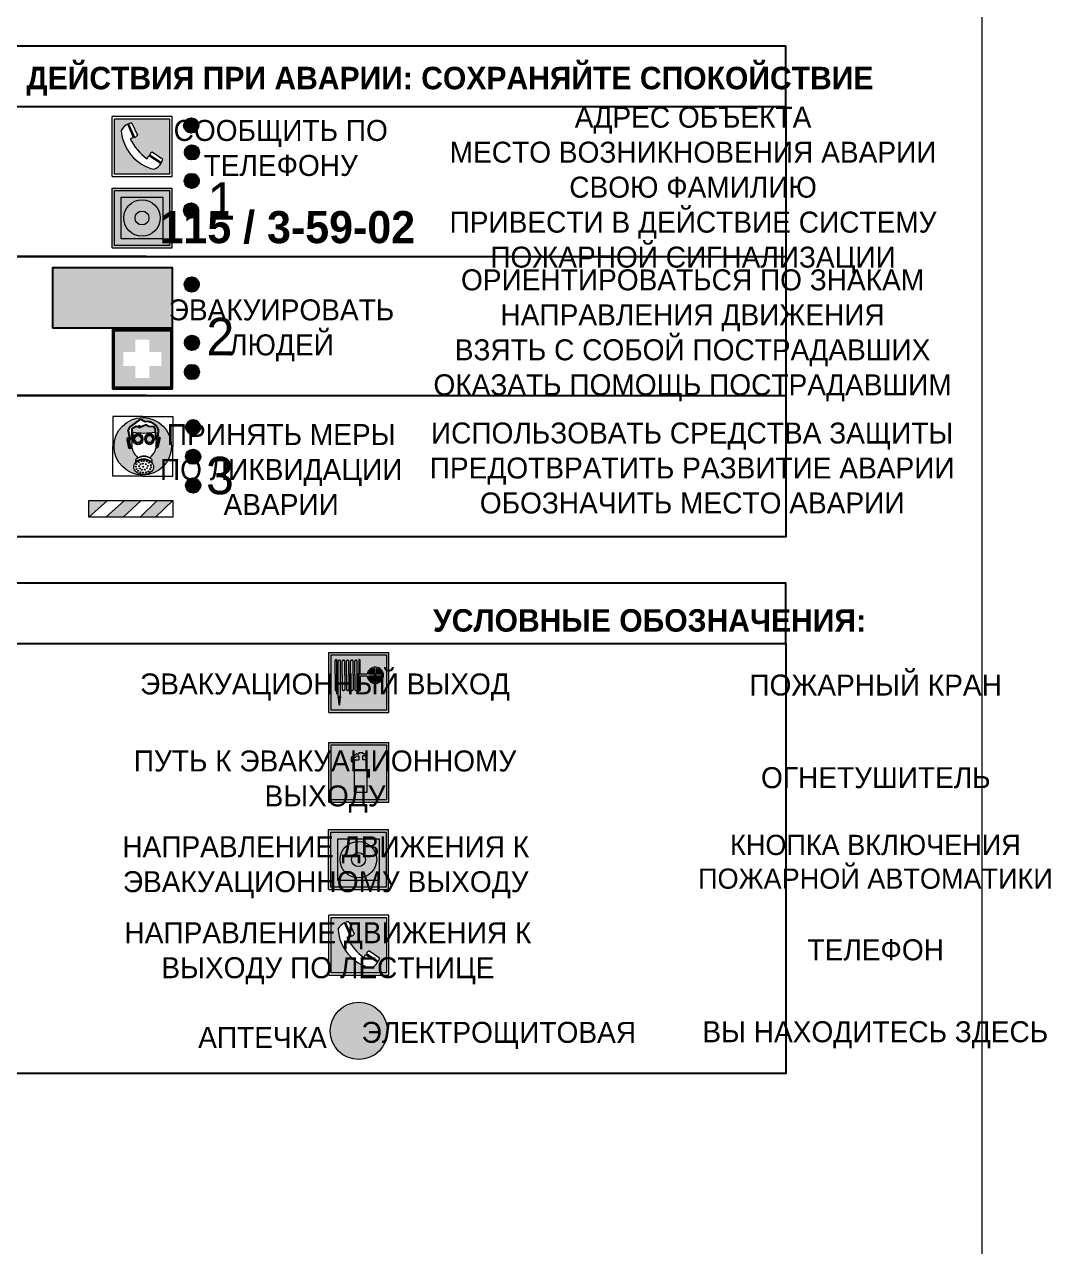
# Model space of a CAD drawing. Header units: millimetres. Extents: x 13114 to 67229, y 22859 to 38520.
# Drawn here: x 19757 to 19893.9, y 36352.8 to 36515.8 of the extents above; entities that cross this region are included whole.
import ezdxf

# ---------------------------------------------------------------- set-up
doc = ezdxf.new("R2010")
doc.units = ezdxf.units.MM
doc.styles.add('обычный', font='arial.ttf')

# ---------------------------------------------------------------- blocks, each defined once
blk = doc.blocks.new('A$C38D26F80')
h = blk.add_hatch(color=5)
h.dxf.hatch_style = 1
h.paths.add_polyline_path([(-8.77, -4.48, 1), (-0.19, -4.48, 1)])
h.paths.add_polyline_path([(-6.75, -3.58), (-6.75, -3.31), (-6.62, -3.22), (-6.5, -3.22), (-6.42, -3.3), (-6.39, -3.28), (-6.59, -2.23), (-6.59, -2.01), (-6.38, -1.58), (-4.76, -0.4), (-4.13, -0.79, -0.362848), (-2.1, -2.1, -0.201049), (-2.17, -2.48, 0.085434), (-2.26, -3.13), (-1.9, -3.16), (-2.25, -4.7), (-2.4, -4.59), (-2.43, -4.34), (-2.36, -4.34), (-2.14, -3.34), (-2.47, -3.42), (-2.58, -1.95), (-2.77, -1.58), (-3.58, -1.52), (-3.92, -1.26), (-5.05, -1.73), (-4.87, -1.39), (-5.41, -1.6), (-5.41, -1.46), (-6.13, -1.87), (-6.18, -3.5), (-6.56, -3.47), (-6.37, -4.59), (-6.16, -4.43), (-6.16, -4.66), (-6.36, -4.79), (-6.37, -4.8), (-6.51, -4.76)], flags=16)
h.paths.add_polyline_path([(-6.51, -4.76), (-6.36, -4.79), (-6.37, -4.8)], flags=0)
h.paths.add_polyline_path([(-5.92, -2.34, 0.089508), (-2.67, -2.35), (-2.48, -3.88, -0.268602), (-3.4, -6.18, 0.262449), (-5.2, -6.18, -0.268602), (-6.11, -3.88)], flags=16)
edge = h.paths.add_edge_path(flags=16)
edge.add_ellipse((-5.19, -3.41), major_axis=(0, 0.842), ratio=0.848992, start_angle=0, end_angle=360)
edge = h.paths.add_edge_path(flags=0)
edge.add_ellipse((-5.19, -3.39), major_axis=(0, 0.665), ratio=0.853798, start_angle=0, end_angle=360)
edge = h.paths.add_edge_path(flags=0)
edge.add_ellipse((-5.19, -3.4), major_axis=(0, 0.528), ratio=0.864094, start_angle=0, end_angle=360)
edge = h.paths.add_edge_path(flags=16)
edge.add_ellipse((-3.47, -3.4), major_axis=(0, 0.842), ratio=0.848992, start_angle=0, end_angle=360)
h.paths.add_polyline_path([(-3.13, -6.45), (-3.13, -6.84, 0.383174), (-5.57, -6.85), (-5.57, -6.49, -0.369952)], flags=16)
edge = h.paths.add_edge_path(flags=0)
edge.add_ellipse((-3.47, -3.39), major_axis=(0, 0.665), ratio=0.853798, start_angle=0, end_angle=360)
edge = h.paths.add_edge_path(flags=0)
edge.add_ellipse((-3.47, -3.4), major_axis=(0, 0.528), ratio=0.864094, start_angle=0, end_angle=360)
edge = h.paths.add_edge_path(flags=16)
edge.add_ellipse((-4.34, -7.57), major_axis=(-1.48, 0), ratio=0.744955, start_angle=0, end_angle=360)
h.paths.add_polyline_path([(-5.01, -6.85, -1), (-5.15, -6.85, -1)], flags=0)
h.paths.add_polyline_path([(-5.33, -7.14, -1), (-5.47, -7.14, -1)], flags=0)
h.paths.add_polyline_path([(-4.61, -6.71, -1), (-4.74, -6.71, -1)], flags=16)
h.paths.add_polyline_path([(-5.43, -7.51, -1), (-5.57, -7.51, -1)], flags=0)
h.paths.add_polyline_path([(-4.26, -6.67, -1), (-4.4, -6.67, -1)], flags=16)
h.paths.add_polyline_path([(-4.74, -7.14, -1), (-4.88, -7.14, -1)], flags=0)
h.paths.add_polyline_path([(-4.93, -7.43, -1), (-5.07, -7.43, -1)], flags=0)
h.paths.add_polyline_path([(-4.41, -7.07, -1), (-4.54, -7.07, -1)], flags=0)
h.paths.add_polyline_path([(-5.33, -7.87, -1), (-5.46, -7.87, -1)], flags=0)
h.paths.add_polyline_path([(-3.8, -6.71, -1), (-3.94, -6.71, -1)], flags=16)
h.paths.add_polyline_path([(-4.85, -7.78, -1), (-4.98, -7.78, -1)], flags=0)
h.paths.add_polyline_path([(-3.96, -7.14, -1), (-4.1, -7.14, -1)], flags=0)
h.paths.add_polyline_path([(-4.33, -7.53, -1), (-4.47, -7.53, -1)], flags=0)
h.paths.add_polyline_path([(-5.09, -8.12, -1), (-5.23, -8.12, -1)], flags=0)
h.paths.add_polyline_path([(-3.5, -6.94, -1), (-3.64, -6.94, -1)], flags=0)
h.paths.add_polyline_path([(-4.54, -7.97, -1), (-4.68, -7.97, -1)], flags=0)
h.paths.add_polyline_path([(-3.66, -7.39, -1), (-3.8, -7.39, -1)], flags=0)
h.paths.add_polyline_path([(-4.73, -8.35, -1), (-4.86, -8.35, -1)], flags=0)
h.paths.add_polyline_path([(-4.09, -7.96, -1), (-4.23, -7.96, -1)], flags=0)
h.paths.add_polyline_path([(-3.77, -7.74, -1), (-3.91, -7.74, -1)], flags=0)
h.paths.add_polyline_path([(-3.22, -7.27, -1), (-3.35, -7.27, -1)], flags=0)
h.paths.add_polyline_path([(-4.34, -8.4, -1), (-4.47, -8.4, -1)], flags=0)
h.paths.add_polyline_path([(-3.16, -7.61, -1), (-3.3, -7.61, -1)], flags=0)
h.paths.add_polyline_path([(-3.9, -8.35, -1), (-4.04, -8.35, -1)], flags=0)
h.paths.add_polyline_path([(-3.32, -7.91, -1), (-3.46, -7.91, -1)], flags=0)
h.paths.add_polyline_path([(-3.55, -8.23, -1), (-3.69, -8.23, -1)], flags=0)
at = {"color": 5, "lineweight": 5}
for p, q in [((-4.48, 0), (-8.96, 0)), ((-8.96, 0), (-8.96, -4.48)), ((-4.48, 0), (0, 0)), ((0, 0), (0, -4.48)), ((-6.59, -2.01), (-6.38, -1.58)), ((-6.38, -1.58), (-4.76, -0.4)), ((-5.41, -1.46), (-6.13, -1.87)), ((-4.87, -1.39), (-5.41, -1.6)), ((-5.41, -1.6), (-5.41, -1.46)), ((-3.92, -1.26), (-5.05, -1.73)), ((-5.05, -1.73), (-4.87, -1.39)), ((-4.76, -0.4), (-4.13, -0.79)), ((-3.58, -1.52), (-3.92, -1.26)), ((-2.77, -1.58), (-3.58, -1.52)), ((-2.58, -1.95), (-2.77, -1.58)), ((-6.75, -3.31), (-6.62, -3.22)), ((-6.75, -3.58), (-6.75, -3.31)), ((-6.51, -4.76), (-6.75, -3.58)), ((-6.62, -3.22), (-6.5, -3.22)), ((-6.59, -2.23), (-6.59, -2.01)), ((-6.39, -3.28), (-6.59, -2.23)), ((-6.18, -3.5), (-6.56, -3.47)), ((-6.56, -3.47), (-6.37, -4.59)), ((-6.5, -3.22), (-6.42, -3.3)), ((-6.42, -3.3), (-6.39, -3.28)), ((-6.13, -1.87), (-6.18, -3.5)), ((-5.92, -2.34), (-6.11, -3.88)), ((-2.67, -2.34), (-2.48, -3.88)), ((-2.47, -3.42), (-2.58, -1.95)), ((-2.14, -3.34), (-2.47, -3.42)), ((-2.36, -4.34), (-2.14, -3.34)), ((-1.9, -3.16), (-2.26, -3.13)), ((-2.25, -4.7), (-1.9, -3.16)), ((-8.96, -8.96), (-8.96, -4.48)), ((-6.37, -4.8), (-6.51, -4.76)), ((-6.37, -4.59), (-6.16, -4.43)), ((-6.16, -4.66), (-6.37, -4.8)), ((-6.16, -4.43), (-6.16, -4.66)), ((-2.43, -4.34), (-2.4, -4.59)), ((-2.43, -4.34), (-2.36, -4.34)), ((-2.4, -4.59), (-2.25, -4.7)), ((0, -8.96), (0, -4.48)), ((-5.57, -6.49), (-5.57, -6.85)), ((-3.13, -6.45), (-3.13, -6.84)), ((-4.48, -8.96), (-8.96, -8.96)), ((-4.48, -8.96), (0, -8.96))]:
    blk.add_line(p, q, dxfattribs=at)
at = {"color": 5}
for p, q in [((-6.59, -2.01), (-6.38, -1.58)), ((-6.38, -1.58), (-4.76, -0.4)), ((-5.41, -1.46), (-6.13, -1.87)), ((-4.87, -1.39), (-5.41, -1.6)), ((-5.41, -1.6), (-5.41, -1.46)), ((-3.92, -1.26), (-5.05, -1.73)), ((-5.05, -1.73), (-4.87, -1.39)), ((-4.76, -0.4), (-4.13, -0.79)), ((-3.58, -1.52), (-3.92, -1.26)), ((-2.77, -1.58), (-3.58, -1.52)), ((-2.58, -1.95), (-2.77, -1.58)), ((-6.75, -3.31), (-6.62, -3.22)), ((-6.75, -3.58), (-6.75, -3.31)), ((-6.51, -4.76), (-6.75, -3.58)), ((-6.62, -3.22), (-6.5, -3.22)), ((-6.59, -2.23), (-6.59, -2.01)), ((-6.39, -3.28), (-6.59, -2.23)), ((-6.18, -3.5), (-6.56, -3.47)), ((-6.56, -3.47), (-6.37, -4.59)), ((-6.5, -3.22), (-6.42, -3.3)), ((-6.42, -3.3), (-6.39, -3.28)), ((-6.13, -1.87), (-6.18, -3.5)), ((-2.47, -3.42), (-2.58, -1.95)), ((-2.14, -3.34), (-2.47, -3.42)), ((-2.36, -4.34), (-2.14, -3.34)), ((-2.26, -3.13), (-1.9, -3.16)), ((-1.9, -3.16), (-2.25, -4.7)), ((-6.37, -4.8), (-6.51, -4.76)), ((-6.36, -4.79), (-6.51, -4.76)), ((-6.37, -4.59), (-6.16, -4.43)), ((-6.16, -4.66), (-6.37, -4.8)), ((-6.16, -4.66), (-6.36, -4.79)), ((-6.16, -4.43), (-6.16, -4.66)), ((-2.4, -4.59), (-2.43, -4.34)), ((-2.43, -4.34), (-2.36, -4.34)), ((-2.25, -4.7), (-2.4, -4.59))]:
    blk.add_line(p, q, dxfattribs=at)
at = {"color": 5, "lineweight": 5}
for centre, radius in [((-4.48, -4.48), 4.29), ((-5.4, -7.14), 0.0678), ((-5.08, -6.85), 0.0678), ((-4.81, -7.14), 0.0678), ((-4.67, -6.71), 0.0678), ((-4.47, -7.07), 0.0678), ((-4.33, -6.67), 0.0678), ((-4.03, -7.14), 0.0678), ((-3.87, -6.71), 0.0678), ((-3.57, -6.94), 0.0678), ((-3.28, -7.27), 0.0678), ((-5.5, -7.51), 0.0678), ((-5.4, -7.87), 0.0678), ((-5.16, -8.12), 0.0678), ((-5, -7.43), 0.0678), ((-4.91, -7.78), 0.0678), ((-4.79, -8.35), 0.0678), ((-4.61, -7.97), 0.0678), ((-4.4, -7.53), 0.0678), ((-4.4, -8.4), 0.0678), ((-4.16, -7.96), 0.0678), ((-3.97, -8.35), 0.0678), ((-3.84, -7.74), 0.0678), ((-3.73, -7.39), 0.0678), ((-3.62, -8.23), 0.0678), ((-3.39, -7.91), 0.0678), ((-3.23, -7.61), 0.0678)]:
    blk.add_circle(centre, radius, dxfattribs=at)
at = {"color": 5}
for centre, radius, start, end in [((-3.89, -2.66), 1.88, 17.387, 97.1599), ((-0.35, -3.07), 1.91, 162.2553, 181.7878), ((-2.6, -2.2), 0.511, 326.3906, 11.8614)]:
    blk.add_arc(centre, radius, start, end, dxfattribs=at)
at = {"color": 5, "lineweight": 5}
for centre, radius, start, end in [((-4.28, 6.66), 9.15, 259.6987, 280.1569), ((-0.47, -3.05), 1.79, 161.5846, 182.4584), ((-2.6, -2.2), 0.513, 326.4781, 11.7739), ((-3.66, -4.24), 2.47, 171.573, 231.7124), ((-4.93, -4.24), 2.47, 308.2876, 8.427), ((-4.33, -7.88), 1.87, 50.358, 131.5662), ((-4.34, -8.2), 1.82, 48.4943, 132.3565), ((-4.3, -7.78), 1.83, 60.5889, 119.4111)]:
    blk.add_arc(centre, radius, start, end, dxfattribs=at)
for centre, major_axis, ratio in [((-5.19, -3.41), (0, 0.842), 0.848992), ((-5.19, -3.39), (0, 0.665), 0.853798), ((-5.19, -3.4), (0, 0.528), 0.864094), ((-3.47, -3.4), (0, 0.842), 0.848992), ((-3.47, -3.39), (0, 0.665), 0.853798), ((-3.47, -3.4), (0, 0.528), 0.864094), ((-4.34, -7.57), (-1.48, 0), 0.744955)]:
    blk.add_ellipse(centre, major_axis=major_axis, ratio=ratio, dxfattribs=at)
blk = doc.blocks.new('A$C47DD6509')
at = {"lineweight": 5}
for points in [[(-8.69, 0), (-11.19, 0), (-11.19, -2.22)], [(-4.22, 0), (-6.45, 0), (-8.91, -2.22), (-6.61, -2.22)], [(0, 0), (-2.09, 0), (-4.36, -2.22), (-2.29, -2.22)]]:
    blk.add_hatch(color=242, dxfattribs=at).paths.add_polyline_path(points)
at = {"color": 242, "lineweight": 5}
for p, q in [((-11.19, -2.22), (-8.69, 0)), ((-11.19, -2.22), (-11.19, 0)), ((-11.19, 0), (-8.69, 0)), ((-11.19, 0), (0, 0)), ((-8.91, -2.22), (-6.45, 0)), ((-6.61, -2.22), (-4.22, 0)), ((-4.36, -2.22), (-2.09, 0)), ((-2.29, -2.22), (0, 0)), ((0, 0), (0, -2.22)), ((0, -2.22), (-11.19, -2.22))]:
    blk.add_line(p, q, dxfattribs=at)
blk = doc.blocks.new('A$C32E8229D')
at = {"true_color": 0xffffff}
blk.add_hatch(color=7, dxfattribs=at).paths.add_polyline_path([(0, 0), (0, -8), (16, -8), (16, 0)])
h = blk.add_hatch(color=126)
h.paths.add_polyline_path([(0.2, -0.2), (15.8, -0.2), (15.8, -7.8), (0.2, -7.8)])
h.paths.add_polyline_path([(13.49, -2.05), (12.08, -2.05), (11.37, -2.63, 0.162397), (11.29, -2.84), (11.29, -3.63), (10.35, -3.63), (10.35, -4.05), (11.68, -4.05), (11.68, -3.48), (12.26, -4.28), (11.29, -5.1), (11.29, -6.78), (11.85, -6.78), (11.85, -5.44), (12.8, -4.64), (12.8, -5.94), (14.46, -5.94), (14.46, -5.39), (13.45, -5.39), (13.45, -3.97), (12.46, -2.59), (13.15, -2.59), (13.69, -3.34), (14.18, -3)], flags=16)
h.paths.add_polyline_path([(10.74, -1.82, 1), (11.8, -1.82, 1)], flags=16)
h.paths.add_polyline_path([(9.39, -3.59), (5.99, -3.59), (6.56, -3.03), (5.91, -3.03), (5.1, -3.83), (5.91, -4.64), (6.56, -4.64), (5.99, -4.09), (9.39, -4.09)], flags=16)
h.paths.add_polyline_path([(4.29, -1.08), (1.72, -1.08), (1.72, -6.6), (4.29, -6.6)], flags=16)
at = {"color": 126}
blk.add_lwpolyline([(16, -8), (0, -8), (0, 0), (16, 0)], close=True, dxfattribs=at)
blk = doc.blocks.new('A$C18900ED3')
h = blk.add_hatch(color=126)
h.paths.add_polyline_path([(-0.18, -0.18), (-7.02, -0.18), (-7.02, -7.02), (-0.18, -7.02)])
h.paths.add_polyline_path([(-5.89, -4.46), (-5.89, -2.77), (-4.46, -2.77), (-4.46, -1.31), (-2.77, -1.31), (-2.77, -2.77), (-1.33, -2.77), (-1.33, -4.46), (-2.77, -4.46), (-2.77, -5.89), (-4.46, -5.89), (-4.46, -4.46)], flags=16)
at = {"color": 126}
for p, q in [((-7.2, 0), (-7.2, -7.2)), ((0, 0), (-7.2, 0)), ((0, -7.2), (0, 0)), ((-7.02, -7.02), (-7.02, -0.18)), ((-7.02, -0.18), (-0.18, -0.18)), ((-0.18, -0.18), (-0.18, -7.02)), ((-7.2, -7.2), (0, -7.2)), ((-0.18, -7.02), (-7.02, -7.02))]:
    blk.add_line(p, q, dxfattribs=at)
blk = doc.blocks.new('A$C456E1F9C')
at = {"lineweight": 5}
h = blk.add_hatch(color=242, dxfattribs=at)
h.paths.add_polyline_path([(0.51, -1.47), (0.51, -13.26), (12.29, -13.26), (12.29, -1.47)])
h.paths.add_polyline_path([(5.42, -4.95, -0.254479), (4.78, -5.4), (3.52, -2.53, -0.209735), (4.23, -2.4)], flags=16)
h.paths.add_polyline_path([(8.53, -8.6), (10.87, -10.17), (10.54, -10.76), (8.03, -9.13, -0.192251)], flags=16)
h.paths.add_polyline_path([(4.61, -5.49, 0.005518), (3.87, -5.72, 0.128647), (7.49, -10.01, 0.00809), (7.83, -9.33), (10.47, -10.97, -0.16736), (8.99, -12.25, -0.327862), (1.95, -3.95, -0.166952), (3.36, -2.62)], flags=16)
at = {"color": 242, "lineweight": 5}
for p, q in [((0, -13.77), (0, -0.97)), ((12.8, -0.97), (0, -0.97)), ((3.52, -2.53), (4.78, -5.4)), ((4.23, -2.4), (5.42, -4.95)), ((12.8, -13.77), (12.8, -0.97)), ((4.61, -5.49), (3.36, -2.62)), ((7.83, -9.33), (10.47, -10.97)), ((8.03, -9.13), (10.54, -10.76)), ((10.81, -10.12), (8.53, -8.6)), ((10.54, -10.76), (10.8, -10.3)), ((10.8, -10.3), (10.81, -10.12)), ((0, -13.77), (12.8, -13.77))]:
    blk.add_line(p, q, dxfattribs=at)
blk.add_lwpolyline([(0.51, -1.47), (12.29, -1.47), (12.29, -13.26), (0.51, -13.26)], close=True, dxfattribs=at)
for centre, radius, start, end in [((4.02, -3.27), 0.891, 76.3284, 123.7092), ((4.59, -5.34), 2.99, 114.2845, 152.1974), ((11.12, -3.31), 9.19, 183.9915, 256.6009), ((4.68, -4.59), 0.824, 276.9621, 334.0723), ((14.98, -39.1), 35.17, 107.1487, 108.4135), ((13.86, -0.94), 11.08, 205.5536, 234.8762), ((-13.31, 0.8), 23.44, 332.5487, 334.4027), ((8.94, -9.5), 0.989, 114.4092, 157.9388), ((7.87, -9.46), 3, 291.9291, 329.9329)]:
    blk.add_arc(centre, radius, start, end, dxfattribs=at)
blk = doc.blocks.new('A$C54414219')
at = {"true_color": 0xffffff}
h = blk.add_hatch(color=7, dxfattribs=at)
h.paths.add_polyline_path([(2.39, -9.45), (2.39, -18.3), (11.23, -18.3), (11.23, -9.45)], flags=0)
h.paths.add_polyline_path([(10.71, -13.87, -1), (2.92, -13.87, -1)], flags=0)
h.paths.add_polyline_path([(8.3, -13.87, -1), (5.33, -13.87, -1)], flags=0)
h.paths.add_polyline_path([(0.41, -7.47), (0.41, -20.27), (13.21, -20.27), (13.21, -7.47)])
h.paths.add_polyline_path([(0.92, -19.77), (12.71, -19.77), (12.71, -7.98), (0.92, -7.98)], flags=16)
h.paths.add_polyline_path([(11.23, -9.45), (11.23, -18.3), (2.39, -18.3), (2.39, -9.45)], flags=0)
at = {"lineweight": 5}
h = blk.add_hatch(color=242, dxfattribs=at)
h.paths.add_polyline_path([(12.71, -7.98), (0.92, -7.98), (0.92, -19.77), (12.71, -19.77)])
h.paths.add_polyline_path([(11.23, -18.3), (2.39, -18.3), (2.39, -9.45), (11.23, -9.45)], flags=16)
h.paths.add_polyline_path([(10.71, -13.87, -1), (2.92, -13.87, -1)], flags=0)
h.paths.add_polyline_path([(8.3, -13.87, -1), (5.33, -13.87, -1)], flags=0)
at = {"true_color": 0xffffff}
h = blk.add_hatch(color=7, dxfattribs=at)
h.paths.add_polyline_path([(2.39, -9.45), (2.39, -18.3), (11.23, -18.3), (11.23, -9.45)])
h.paths.add_polyline_path([(10.71, -13.87, -1), (2.92, -13.87, -1)], flags=16)
h.paths.add_polyline_path([(8.3, -13.87, -1), (5.33, -13.87, -1)], flags=0)
at = {"lineweight": 5}
h = blk.add_hatch(color=242, dxfattribs=at)
h.paths.add_polyline_path([(2.92, -13.87, 1), (10.71, -13.87, 1)])
h.paths.add_polyline_path([(8.3, -13.87, -1), (5.33, -13.87, -1)], flags=16)
at = {"color": 242, "lineweight": 5}
for p, q in [((0.41, -20.27), (0.41, -7.47)), ((0.41, -7.47), (13.21, -7.47)), ((0.41, -7.47), (13.21, -7.47)), ((13.21, -20.27), (13.21, -7.47)), ((0.41, -20.27), (13.21, -20.27))]:
    blk.add_line(p, q, dxfattribs=at)
for points in [[(0.92, -7.98), (12.71, -7.98), (12.71, -19.77), (0.92, -19.77)], [(2.39, -9.45), (11.23, -9.45), (11.23, -18.3), (2.39, -18.3)]]:
    blk.add_lwpolyline(points, close=True, dxfattribs=at)
for radius in [3.89, 1.49]:
    blk.add_circle((6.81, -13.87), radius, dxfattribs=at)
blk = doc.blocks.new('A$C37112FD5')
at = {"true_color": 0xf5f5ff}
h = blk.add_hatch(color=7, dxfattribs=at)
h.dxf.hatch_style = 1
h.paths.add_polyline_path([(12.8, -7.4), (0, -7.4), (0, -20.2), (12.8, -20.2)])
h.paths.add_polyline_path([(12.29, -7.91), (12.29, -19.69), (0.51, -19.69), (0.51, -7.91)], flags=16)
h.paths.add_polyline_path([(4.98, -9.04, -0.42597), (5.17, -9.22), (5.17, -12.25), (5.17, -15.29, -0.432244), (4.98, -15.47), (4.83, -15.47, -0.42597), (4.64, -15.29), (4.64, -12.25), (4.64, -9.22, -0.432244), (4.83, -9.04)], flags=0)
h.paths.add_polyline_path([(4.28, -9.22), (4.28, -12.25), (4.28, -15.29, -0.432244), (4.09, -15.47), (3.94, -15.47, -0.42597), (3.75, -15.29), (3.75, -12.25), (3.75, -9.22, -0.432244), (3.94, -9.04), (4.09, -9.04, -0.42597)], flags=0)
h.paths.add_polyline_path([(5.72, -9.04), (5.87, -9.04, -0.42597), (6.06, -9.22), (6.06, -12.25), (6.06, -15.29, -0.432244), (5.87, -15.47), (5.72, -15.47, -0.42597), (5.53, -15.29), (5.53, -12.25), (5.53, -9.22, -0.432244)], flags=0)
h.paths.add_polyline_path([(6.42, -8.9), (6.5, -8.9, -0.42597), (6.69, -9.08), (6.69, -12.03), (8.21, -12.03, -15.824349), (8.21, -12.47), (6.69, -12.47), (6.69, -15.42, -0.432244), (6.5, -15.6), (6.42, -15.6)], flags=0)
h.paths.add_polyline_path([(3.39, -9.22), (3.39, -12.25), (3.39, -15.29, -0.432244), (3.2, -15.47), (3.05, -15.47, -0.42597), (2.85, -15.29), (2.85, -12.25), (2.85, -9.22, -0.432244), (3.05, -9.04), (3.2, -9.04, -0.42597)], flags=0)
h.paths.add_polyline_path([(2.5, -9.22), (2.5, -16.71), (1.96, -16.71), (1.96, -9.22, -0.432244), (2.15, -9.04), (2.31, -9.04, -0.42597)], flags=0)
h.paths.add_polyline_path([(1.61, -8.9), (1.61, -15.6), (1.57, -15.6, -0.42597), (1.37, -15.42), (1.37, -12.03), (1.37, -9.09, -0.432244), (1.57, -8.9)], flags=0)
h.paths.add_polyline_path([(9.76, -10.81), (9.76, -12.03), (8.49, -12.03, -0.336371)], flags=0)
h.paths.add_polyline_path([(8.49, -12.47), (9.76, -12.47), (9.76, -13.7, -0.336371)], flags=0)
h.paths.add_polyline_path([(10.11, -10.81, -0.336371), (11.38, -12.03), (10.11, -12.03)], flags=0)
h.paths.add_polyline_path([(10.11, -12.47), (11.38, -12.47, -0.336371), (10.11, -13.7)], flags=0)
h.paths.add_polyline_path([(2.5, -16.84), (2.5, -17.05), (1.97, -17.05), (1.97, -16.84)], flags=0)
h.paths.add_polyline_path([(2.5, -17.24, -0.033778), (2.24, -18.6, -0.033778), (1.97, -17.24)], flags=0)
h = blk.add_hatch(color=242)
h.dxf.hatch_style = 1
h.paths.add_polyline_path([(12.29, -7.91), (0.51, -7.91), (0.51, -19.69), (12.29, -19.69)])
h.paths.add_polyline_path([(6.42, -15.6), (6.42, -8.9), (6.5, -8.9, -0.42597), (6.69, -9.08), (6.69, -12.03), (8.21, -12.03, -15.824349), (8.21, -12.47), (6.69, -12.47), (6.69, -15.42, -0.432244), (6.5, -15.6)], flags=16)
h.paths.add_polyline_path([(5.87, -15.47), (5.72, -15.47, -0.42597), (5.53, -15.29), (5.53, -12.25), (5.53, -9.22, -0.432244), (5.72, -9.04), (5.87, -9.04, -0.42597), (6.06, -9.22), (6.06, -12.25), (6.06, -15.29, -0.432244)], flags=16)
h.paths.add_polyline_path([(4.98, -15.47), (4.83, -15.47, -0.42597), (4.64, -15.29), (4.64, -12.25), (4.64, -9.22, -0.432244), (4.83, -9.04), (4.98, -9.04, -0.42597), (5.17, -9.22), (5.17, -12.25), (5.17, -15.29, -0.432244)], flags=16)
h.paths.add_polyline_path([(4.09, -15.47), (3.94, -15.47, -0.42597), (3.75, -15.29), (3.75, -12.25), (3.75, -9.22, -0.432244), (3.94, -9.04), (4.09, -9.04, -0.42597), (4.28, -9.22), (4.28, -12.25), (4.28, -15.29, -0.432244)], flags=16)
h.paths.add_polyline_path([(3.2, -15.47), (3.05, -15.47, -0.42597), (2.85, -15.29), (2.85, -12.25), (2.85, -9.22, -0.432244), (3.05, -9.04), (3.2, -9.04, -0.42597), (3.39, -9.22), (3.39, -12.25), (3.39, -15.29, -0.432244)], flags=16)
h.paths.add_polyline_path([(2.5, -17.05), (1.97, -17.05), (1.97, -16.84), (2.5, -16.84)], flags=16)
h.paths.add_polyline_path([(2.5, -17.24, -0.033778), (2.24, -18.6, -0.033778), (1.97, -17.24)], flags=16)
h.paths.add_polyline_path([(2.5, -16.71), (1.96, -16.71), (1.96, -9.22, -0.432244), (2.15, -9.04), (2.31, -9.04, -0.42597), (2.5, -9.22)], flags=16)
h.paths.add_polyline_path([(1.61, -15.6), (1.57, -15.6, -0.42597), (1.37, -15.42), (1.37, -12.03), (1.37, -9.09, -0.432244), (1.57, -8.9), (1.61, -8.9)], flags=16)
h.paths.add_polyline_path([(8.49, -12.47), (9.76, -12.47), (9.76, -13.7, -0.336371)], flags=0)
h.paths.add_polyline_path([(10.11, -13.7), (10.11, -12.47), (11.38, -12.47, -0.336371)], flags=0)
h.paths.add_polyline_path([(8.49, -12.03, -0.336371), (9.76, -10.81), (9.76, -12.03)], flags=0)
h.paths.add_polyline_path([(10.11, -12.03), (10.11, -10.81, -0.336371), (11.38, -12.03)], flags=0)
h = blk.add_hatch(color=7, dxfattribs=at)
h.dxf.hatch_style = 1
h.paths.add_polyline_path([(1.61, -8.9), (1.57, -8.9, 0.432244), (1.37, -9.09), (1.37, -12.03), (1.37, -15.42, 0.42597), (1.57, -15.6), (1.61, -15.6)])
h.paths.add_polyline_path([(2.5, -9.22, 0.42597), (2.31, -9.04), (2.15, -9.04, 0.432244), (1.96, -9.22), (1.96, -16.71), (2.5, -16.71)])
h.paths.add_polyline_path([(2.5, -16.84), (1.97, -16.84), (1.97, -17.05), (2.5, -17.05)])
h.paths.add_polyline_path([(2.5, -17.24), (1.97, -17.24, 0.033778), (2.24, -18.6, 0.033778)])
h.paths.add_polyline_path([(3.39, -12.25), (3.39, -9.22, 0.42597), (3.2, -9.04), (3.05, -9.04, 0.432244), (2.85, -9.22), (2.85, -12.25), (2.85, -15.29, 0.42597), (3.05, -15.47), (3.2, -15.47, 0.432244), (3.39, -15.29)])
h.paths.add_polyline_path([(4.28, -12.25), (4.28, -9.22, 0.42597), (4.09, -9.04), (3.94, -9.04, 0.432244), (3.75, -9.22), (3.75, -12.25), (3.75, -15.29, 0.42597), (3.94, -15.47), (4.09, -15.47, 0.432244), (4.28, -15.29)])
h.paths.add_polyline_path([(5.17, -12.25), (5.17, -9.22, 0.42597), (4.98, -9.04), (4.83, -9.04, 0.432244), (4.64, -9.22), (4.64, -12.25), (4.64, -15.29, 0.42597), (4.83, -15.47), (4.98, -15.47, 0.432244), (5.17, -15.29)])
h.paths.add_polyline_path([(6.06, -12.25), (6.06, -9.22, 0.42597), (5.87, -9.04), (5.72, -9.04, 0.432244), (5.53, -9.22), (5.53, -12.25), (5.53, -15.29, 0.42597), (5.72, -15.47), (5.87, -15.47, 0.432244), (6.06, -15.29)])
h.paths.add_polyline_path([(6.69, -12.47), (8.21, -12.47, 15.824349), (8.21, -12.03), (6.69, -12.03), (6.69, -9.08, 0.42597), (6.5, -8.9), (6.42, -8.9), (6.42, -15.6), (6.5, -15.6, 0.432244), (6.69, -15.42)])
h.paths.add_polyline_path([(8.49, -12.47), (9.76, -12.47), (9.76, -13.7, -0.336371)], flags=16)
h.paths.add_polyline_path([(8.49, -12.03, -0.336371), (9.76, -10.81), (9.76, -12.03)], flags=16)
h.paths.add_polyline_path([(10.11, -12.47), (11.38, -12.47, -0.336371), (10.11, -13.7)], flags=16)
h.paths.add_polyline_path([(10.11, -12.03), (10.11, -10.81, -0.336371), (11.38, -12.03)], flags=16)
h = blk.add_hatch(color=242)
h.dxf.hatch_style = 1
h.paths.add_polyline_path([(9.76, -10.81, 0.336371), (8.49, -12.03), (9.76, -12.03)])
h.paths.add_polyline_path([(10.11, -10.81), (10.11, -12.03), (11.38, -12.03, 0.336371)])
h.paths.add_polyline_path([(11.38, -12.47), (10.11, -12.47), (10.11, -13.7, 0.336371)])
h.paths.add_polyline_path([(9.76, -12.47), (8.49, -12.47, 0.336371), (9.76, -13.7)])
at = {"color": 242, "lineweight": 5}
for p, q in [((0, -20.2), (0, -7.4)), ((0, -7.4), (12.8, -7.4)), ((12.8, -20.2), (12.8, -7.4)), ((1.37, -12.03), (1.37, -9.08)), ((1.57, -8.9), (1.61, -8.9)), ((1.61, -8.9), (1.61, -15.6)), ((1.96, -16.71), (1.96, -9.22)), ((2.15, -9.04), (2.31, -9.04)), ((2.5, -16.71), (2.5, -9.22)), ((2.85, -12.25), (2.85, -9.22)), ((3.05, -9.04), (3.2, -9.04)), ((3.39, -12.25), (3.39, -9.22)), ((3.75, -12.25), (3.75, -9.22)), ((3.94, -9.04), (4.09, -9.04)), ((4.28, -12.25), (4.28, -9.22)), ((4.64, -12.25), (4.64, -9.22)), ((4.83, -9.04), (4.98, -9.04)), ((5.17, -12.25), (5.17, -9.22)), ((5.53, -12.25), (5.53, -9.22)), ((5.72, -9.04), (5.87, -9.04)), ((6.06, -12.25), (6.06, -9.22)), ((6.42, -8.9), (6.42, -15.6)), ((6.5, -8.9), (6.42, -8.9)), ((6.69, -12.03), (6.69, -9.08)), ((1.37, -12.03), (1.37, -15.42)), ((2.85, -12.25), (2.85, -15.29)), ((3.39, -12.25), (3.39, -15.29)), ((3.75, -12.25), (3.75, -15.29)), ((4.28, -12.25), (4.28, -15.29)), ((4.64, -12.25), (4.64, -15.29)), ((5.17, -12.25), (5.17, -15.29)), ((5.53, -12.25), (5.53, -15.29)), ((6.06, -12.25), (6.06, -15.29)), ((8.21, -12.03), (6.69, -12.03)), ((8.21, -12.47), (6.69, -12.47)), ((6.69, -12.47), (6.69, -15.42)), ((9.76, -12.03), (8.49, -12.03)), ((9.76, -12.47), (8.49, -12.47)), ((9.76, -10.81), (9.76, -12.03)), ((9.76, -12.47), (9.76, -13.7)), ((10.11, -10.81), (10.11, -12.03)), ((11.38, -12.03), (10.11, -12.03)), ((11.38, -12.47), (10.11, -12.47)), ((10.11, -12.47), (10.11, -13.7)), ((1.57, -15.6), (1.61, -15.6)), ((3.05, -15.47), (3.2, -15.47)), ((3.94, -15.47), (4.09, -15.47)), ((4.83, -15.47), (4.98, -15.47)), ((5.72, -15.47), (5.87, -15.47)), ((6.42, -15.6), (6.5, -15.6)), ((1.96, -16.71), (2.5, -16.71)), ((1.97, -16.84), (2.5, -16.84)), ((1.97, -17.05), (1.97, -16.84)), ((2.5, -17.05), (1.97, -17.05)), ((1.97, -17.24), (2.5, -17.24)), ((2.5, -16.84), (2.5, -17.05)), ((0, -20.2), (12.8, -20.2))]:
    blk.add_line(p, q, dxfattribs=at)
blk.add_lwpolyline([(0.51, -7.91), (12.29, -7.91), (12.29, -19.69), (0.51, -19.69)], close=True, dxfattribs=at)
for centre, radius, start, end in [((1.56, -9.09), 0.182, 87.1027, 180.6071), ((2.15, -9.22), 0.182, 87.1027, 180.6071), ((2.32, -9.22), 0.182, 359.3929, 92.8973), ((3.04, -9.22), 0.182, 87.1027, 180.6071), ((3.21, -9.22), 0.182, 359.3929, 92.8973), ((3.93, -9.22), 0.182, 87.1027, 180.6071), ((4.1, -9.22), 0.182, 359.3929, 92.8973), ((4.82, -9.22), 0.182, 87.1027, 180.6071), ((4.99, -9.22), 0.182, 359.3929, 92.8973), ((5.71, -9.22), 0.182, 87.1027, 180.6071), ((5.88, -9.22), 0.182, 359.3929, 92.8973), ((6.51, -9.09), 0.182, 359.3929, 92.8973), ((9.93, -12.25), 1.74, 187.2319, 172.7681), ((9.93, -12.25), 1.46, 96.9927, 171.3585), ((9.93, -12.25), 1.46, 188.6415, 263.0073), ((9.93, -12.25), 1.46, 8.6415, 83.0073), ((9.93, -12.25), 1.46, 276.9927, 351.3585), ((1.56, -15.42), 0.182, 179.3929, 272.8973), ((3.04, -15.29), 0.182, 179.3929, 272.8973), ((3.21, -15.29), 0.182, 267.1027, 0.6071), ((3.93, -15.29), 0.182, 179.3929, 272.8973), ((4.1, -15.29), 0.182, 267.1027, 0.6071), ((4.82, -15.29), 0.182, 179.3929, 272.8973), ((4.99, -15.29), 0.182, 267.1027, 0.6071), ((5.71, -15.29), 0.182, 179.3929, 272.8973), ((5.88, -15.29), 0.182, 267.1027, 0.6071), ((6.51, -15.42), 0.182, 267.1027, 0.6071), ((12.17, -15.98), 10.27, 187.041, 194.7793), ((-7.7, -15.98), 10.27, 345.2207, 352.959)]:
    blk.add_arc(centre, radius, start, end, dxfattribs=at)
blk = doc.blocks.new('A$C7B8C2D5B')
at = {"lineweight": 0}
h = blk.add_hatch(color=5, dxfattribs=at)
h.dxf.hatch_style = 1
h.paths.add_polyline_path([(1.397, -3.024, 1), (-2.112, -3.024, 1)])
at = {"color": 5, "lineweight": 0}
blk.add_circle((-0.358, -3.024), 1.755, dxfattribs=at)
blk = doc.blocks.new('A$C3AD82952')
at = {"true_color": 0xf5f5ff}
h = blk.add_hatch(color=7, dxfattribs=at)
h.dxf.hatch_style = 1
h.paths.add_polyline_path([(8.21, 8.73, 0.414214), (7.89, 9.05), (7.22, 9.05), (7.22, 9.92), (7.59, 9.92, 1), (7.57, 10.36), (7.22, 10.36), (7.22, 10.6), (6.43, 10.6), (6.43, 10.36), (6.01, 10.36), (4.74, 9.59), (4.74, 8.69), (4.98, 8.73), (4.98, 9.26), (6.12, 9.91), (6.43, 9.91), (6.43, 9.05), (5.76, 9.05, 0.414214), (5.44, 8.73), (5.44, 2.2), (8.21, 2.2)], flags=0)
h.paths.add_polyline_path([(12.8, 12.8), (0, 12.8), (0, 0), (12.8, 0)])
h.paths.add_polyline_path([(0.51, 12.29), (12.29, 12.29), (12.29, 0.51), (0.51, 0.51)], flags=16)
h.paths.add_polyline_path([(4.74, 9.59), (6.01, 10.36), (6.43, 10.36), (6.43, 10.6), (7.22, 10.6), (7.22, 10.36), (7.59, 10.36, -0.94586), (7.59, 9.92), (7.22, 9.92), (7.22, 9.05), (7.89, 9.05, -0.414214), (8.21, 8.73), (8.21, 2.2), (5.44, 2.2), (5.44, 8.73, -0.414214), (5.76, 9.05), (6.43, 9.05), (6.43, 9.91), (6.12, 9.91), (4.98, 9.26), (4.98, 8.73), (4.74, 8.69)], flags=0)
h = blk.add_hatch(color=242)
h.dxf.hatch_style = 1
h.paths.add_polyline_path([(12.29, 12.29), (0.51, 12.29), (0.51, 0.51), (12.29, 0.51)])
h.paths.add_polyline_path([(4.74, 8.69), (4.74, 9.59), (6.01, 10.36), (6.43, 10.36), (6.43, 10.6), (7.22, 10.6), (7.22, 10.36), (7.59, 10.36, -0.94586), (7.59, 9.92), (7.22, 9.92), (7.22, 9.05), (7.89, 9.05, -0.414214), (8.21, 8.73), (8.21, 2.2), (5.44, 2.2), (5.44, 8.73, -0.414214), (5.76, 9.05), (6.43, 9.05), (6.43, 9.91), (6.12, 9.91), (4.98, 9.26), (4.98, 8.73)], flags=16)
h = blk.add_hatch(color=7, dxfattribs=at)
h.dxf.hatch_style = 1
h.paths.add_polyline_path([(8.21, 8.73, 0.414214), (7.89, 9.05), (7.22, 9.05), (7.22, 9.92), (7.59, 9.92, 1), (7.57, 10.36), (7.22, 10.36), (7.22, 10.6), (6.43, 10.6), (6.43, 10.36), (6.01, 10.36), (4.74, 9.59), (4.74, 8.69), (4.98, 8.73), (4.98, 9.26), (6.12, 9.91), (6.43, 9.91), (6.43, 9.05), (5.76, 9.05, 0.414214), (5.44, 8.73), (5.44, 2.2), (8.21, 2.2)])
at = {"color": 242, "lineweight": 5}
for p, q in [((0, 0), (0, 12.8)), ((0, 12.8), (12.8, 12.8)), ((7.22, 10.6), (6.43, 10.6)), ((6.43, 10.6), (6.43, 10.36)), ((7.22, 10.36), (7.22, 10.6)), ((12.8, 0), (12.8, 12.8)), ((6.01, 10.36), (4.74, 9.59)), ((4.74, 9.59), (4.74, 8.69)), ((4.74, 8.69), (4.98, 8.73)), ((4.98, 9.26), (6.12, 9.91)), ((4.98, 8.73), (4.98, 9.26)), ((5.44, 2.2), (5.44, 8.73)), ((5.76, 9.05), (6.43, 9.05)), ((6.01, 10.36), (6.43, 10.36)), ((6.12, 9.91), (6.43, 9.91)), ((6.43, 9.91), (6.43, 9.05)), ((7.59, 10.36), (7.22, 10.36)), ((7.22, 9.05), (7.22, 9.92)), ((7.59, 9.92), (7.22, 9.92)), ((7.89, 9.05), (7.22, 9.05)), ((8.21, 2.2), (8.21, 8.73)), ((0, 0), (12.8, 0)), ((5.44, 2.2), (8.21, 2.2))]:
    blk.add_line(p, q, dxfattribs=at)
blk.add_lwpolyline([(0.51, 12.29), (12.29, 12.29), (12.29, 0.51), (0.51, 0.51)], close=True, dxfattribs=at)
for centre, radius, start, end in [((5.76, 8.73), 0.32, 90, 180), ((7.58, 10.14), 0.223, 273.1875, 86.8125), ((7.89, 8.73), 0.32, 0, 90)]:
    blk.add_arc(centre, radius, start, end, dxfattribs=at)

msp = doc.modelspace()

# ---------------------------------------------------------------- hatches: boundary and pattern name
at = {"lineweight": 0}
h = msp.add_hatch(color=256, dxfattribs=at)
h.dxf.hatch_style = 1
h.paths.add_polyline_path([(19778.3, 36502.36, 1), (19780.23, 36502.36, 1)])
h = msp.add_hatch(color=256, dxfattribs=at)
h.dxf.hatch_style = 1
h.paths.add_polyline_path([(19778.4, 36498.77, 1), (19780.34, 36498.77, 1)])
h = msp.add_hatch(color=256, dxfattribs=at)
h.dxf.hatch_style = 1
h.paths.add_polyline_path([(19778.37, 36494.96, 1), (19780.3, 36494.96, 1)])
h = msp.add_hatch(color=256, dxfattribs=at)
h.dxf.hatch_style = 1
h.paths.add_polyline_path([(19778.28, 36491.03, 1), (19780.22, 36491.03, 1)])
h = msp.add_hatch(color=256, dxfattribs=at)
h.dxf.hatch_style = 1
h.paths.add_polyline_path([(19778.37, 36481.15, 1), (19780.3, 36481.15, 1)])
h = msp.add_hatch(color=256, dxfattribs=at)
h.dxf.hatch_style = 1
h.paths.add_polyline_path([(19778.41, 36473.37, 1), (19780.34, 36473.37, 1)])
h = msp.add_hatch(color=256, dxfattribs=at)
h.dxf.hatch_style = 1
h.paths.add_polyline_path([(19778.4, 36469.47, 1), (19780.33, 36469.47, 1)])
h = msp.add_hatch(color=256, dxfattribs=at)
h.dxf.hatch_style = 1
h.paths.add_polyline_path([(19778.56, 36462.11, 1), (19780.49, 36462.11, 1)])
h = msp.add_hatch(color=256, dxfattribs=at)
h.dxf.hatch_style = 1
h.paths.add_polyline_path([(19778.55, 36458.17, 1), (19780.49, 36458.17, 1)])
h = msp.add_hatch(color=256, dxfattribs=at)
h.dxf.hatch_style = 1
h.paths.add_polyline_path([(19778.56, 36454.33, 1), (19780.49, 36454.33, 1)])

# ---------------------------------------------------------------- linework, layer by layer
at = {"color": 5, "lineweight": 0}
msp.add_lwpolyline([(19284.77, 36345.39), (19884.77, 36345.39), (19884.77, 36740.39), (19284.77, 36740.39)], close=True, dxfattribs=at)
for points in [[(19714.82, 36504.89), (19858.59, 36504.89), (19858.59, 36512.94), (19714.82, 36512.94)], [(19714.82, 36504.89), (19858.59, 36504.89), (19858.59, 36447.49), (19714.82, 36447.49)], [(19714.82, 36433.25), (19858.59, 36433.25), (19858.59, 36441.3), (19714.82, 36441.3)], [(19714.82, 36433.25), (19858.59, 36433.25), (19858.59, 36375.85), (19714.82, 36375.85)]]:
    msp.add_lwpolyline(points, close=True)
for points in [[(19773.24, 36484.9), (19714.82, 36484.9), (19858.59, 36484.9)], [(19773.24, 36466.32), (19714.82, 36466.32), (19858.59, 36466.32)]]:
    msp.add_lwpolyline(points)
for centre in [(19779.27, 36502.36), (19779.37, 36498.77), (19779.33, 36494.96), (19779.25, 36491.03), (19779.33, 36481.15), (19779.37, 36473.37), (19779.37, 36469.47), (19779.53, 36462.11), (19779.52, 36458.17), (19779.52, 36454.33)]:
    msp.add_circle(centre, 0.966)

# ---------------------------------------------------------------- block references
for name, p, xscale, yscale, zscale in [('A$C456E1F9C', (19768.71, 36504.17), 0.625, 0.625, 0.625), ('A$C54414219', (19768.45, 36498.69), 0.625, 0.625, 0.625), ('A$C18900ED3', (19776.77, 36475.22), 1.111111111007631, 1.111111111007631, 1.111111111007631), ('A$C38D26F80', (19776.8, 36463.55), 0.8928571427240968, 0.8928571427240968, 0.8928571427240968), ('A$C37112FD5', (19797.63, 36436.66), 0.6249984004534781, 0.6249984004534781, 0.6249984004534781), ('A$C3AD82952', (19797.63, 36412.05), 0.625, 0.625, 0.625), ('A$C54414219', (19797.32, 36413.07), 0.625, 0.625, 0.625), ('A$C456E1F9C', (19797.63, 36397.59), 0.625, 0.625, 0.625), ('A$C7B8C2D5B', (19802.4, 36388.13), 2.177419353276491, 2.177419353276491, 2.177419353276491)]:
    msp.add_blockref(name, p, dxfattribs=dict(xscale=xscale, yscale=yscale, zscale=zscale))
at = {"xscale": -1}
msp.add_blockref('A$C32E8229D', (19776.77, 36483.37), dxfattribs=at)
at = {"color": 242, "true_color": 0xc1121c}
msp.add_blockref('A$C47DD6509', (19776.8, 36452.33), dxfattribs=at)

# ---------------------------------------------------------------- texts
at = {"lineweight": 0, "attachment_point": 5, "style": 'обычный'}
for s, insert, char_height, width in [('{\\fProxima Nova Rg|b1|i0|c204|p2;ДЕЙСТВИЯ ПРИ АВАРИИ: СОХРАНЯЙТЕ СПОКОЙСТВИЕ\\H1.6644x; }', (19813.77, 36508.26), 3, 175.1736), ('\\pi-8.4,l8.4,t8.4;{\\fProxima Nova Rg|b0|i0|c204|p2;АДРЕС ОБЪЕКТА\\PМЕСТО ВОЗНИКНОВЕНИЯ АВАРИИ\\PСВОЮ ФАМИЛИЮ\\PПРИВЕСТИ В ДЕЙСТВИЕ СИСТЕМУ \\PПОЖАРНОЙ СИГНАЛИЗАЦИИ}', (19846.21, 36493.73), 2.8, 126.6484), ('{\\fProxima Nova Rg|b0|i0|c204|p2;СООБЩИТЬ ПО \\PТЕЛЕФОНУ}', (19791.21, 36499.35), 2.8, 126.6484), ('{\\fProxima Nova Rg|b0|i0|c204|p2;1\\H1.1667x; }', (19783.31, 36492.28), 5, 126.6484), ('{\\fProxima Nova Rg|b1|i0|c0|p2;\\H1.0714x;115 / 3-59-02\\H1.2822x; }', (19792.09, 36488.74), 4, 126.6484), ('\\pi-8.4,l8.4,t8.4;{\\fProxima Nova Rg|b0|i0|c204|p2;ОРИЕНТИРОВАТЬСЯ ПО ЗНАКАМ \\PНАПРАВЛЕНИЯ ДВИЖЕНИЯ\\PВЗЯТЬ С СОБОЙ ПОСТРАДАВШИХ\\PОКАЗАТЬ ПОМОЩЬ ПОСТРАДАВШИМ}', (19846.15, 36474.36), 2.8, 126.6484), ('{\\fProxima Nova Rg|b0|i0|c204|p2;ЭВАКУИРОВАТЬ \\PЛЮДЕЙ}', (19791.31, 36475.02), 2.8, 126.6484), ('{\\fProxima Nova Rg|b0|i0|c204|p2;2\\H1.1967x; }', (19783.16, 36474.2), 5, 126.6484), ('{\\fProxima Nova Rg|b0|i0|c204|p2;ПРИНЯТЬ МЕРЫ \\PПО ЛИКВИДАЦИИ \\PАВАРИИ}', (19791.27, 36456.45), 2.8, 126.6484), ('\\pi-8.4,l8.4,t8.4;{\\fProxima Nova Rg|b0|i0|c204|p2;ИСПОЛЬЗОВАТЬ СРЕДСТВА ЗАЩИТЫ \\PПРЕДОТВРАТИТЬ РАЗВИТИЕ АВАРИИ\\PОБОЗНАЧИТЬ МЕСТО АВАРИИ}', (19846.09, 36456.64), 2.8, 126.6484), ('{\\fProxima Nova Rg|b0|i0|c204|p2;3\\H1.1967x; }', (19783.1, 36455.62), 5, 126.6484), ('{\\fProxima Nova Rg|b1|i0|c204|p2;УСЛОВНЫЕ ОБОЗНАЧЕНИЯ:\\H1.1997x; }', (19840.41, 36436.3), 3, 175.1736), ('\\pi-8.4,l8.4,t8.4;{\\fProxima Nova Rg|b0|i0|c204|p2;ЭВАКУАЦИОННЫЙ ВЫХОД\\H1.6404x; }', (19797.11, 36427.44), 2.8, 126.6484), ('\\pi-8.4,l8.4,t8.4;{\\fProxima Nova Rg|b0|i0|c204|p2;ПОЖАРНЫЙ КРАН\\H1.6404x; }', (19870.57, 36427.68), 2.8, 126.6484), ('\\pi-8.4,l8.4,t8.4;{\\fProxima Nova Rg|b0|i0|c204|p2;ПУТЬ К ЭВАКУАЦИОННОМУ \\PВЫХОДУ }', (19797.12, 36414.83), 2.8, 126.6484), ('\\pi-8.4,l8.4,t8.4;{\\fProxima Nova Rg|b0|i0|c204|p2;ОГНЕТУШИТЕЛЬ\\H1.1997x; }', (19870.59, 36415.32), 2.8, 126.6484), ('\\pi-8.4,l8.4,t8.4;{\\fProxima Nova Rg|b0|i0|c204|p2;НАПРАВЛЕНИЕ ДВИЖЕНИЯ К \\PЭВАКУАЦИОННОМУ ВЫХОДУ}', (19797.21, 36403.39), 2.8, 126.6484), ('\\pi-8.1,l8.1,t8.1;{\\fProxima Nova Rg|b0|i0|c204|p2;КНОПКА ВКЛЮЧЕНИЯ\\PПОЖАРНОЙ АВТОМАТИКИ}', (19870.54, 36404.1), 2.7, 126.6484), ('\\pi-8.4,l8.4,t8.4;{\\fProxima Nova Rg|b0|i0|c204|p2;НАПРАВЛЕНИЕ ДВИЖЕНИЯ К \\PВЫХОДУ ПО ЛЕСТНИЦЕ }', (19797.5, 36391.91), 2.8, 126.6484), ('\\pi-8.4,l8.4,t8.4;{\\fProxima Nova Rg|b0|i0|c204|p2;ТЕЛЕФОН\\H1.1997x; }', (19870.58, 36392.35), 2.8, 126.6484), ('\\pi-8.4,l8.4,t8.4;{\\fProxima Nova Rg|b0|i0|c204|p2;АПТЕЧКА\\H1.1667x; }', (19788.77, 36380.68), 2.8, 126.6484), ('\\pi-8.4,l8.4,t8.4;{\\fProxima Nova Rg|b0|i0|c204|p2;ЭЛЕКТРОЩИТОВАЯ\\H1.1997x; }', (19820.3, 36380.95), 2.8, 126.6484), ('\\pi-8.4,l8.4,t8.4;{\\fProxima Nova Rg|b0|i0|c204|p2;ВЫ НАХОДИТЕСЬ ЗДЕСЬ\\H1.1997x; }', (19870.52, 36381.03), 2.8, 126.6484)]:
    msp.add_mtext(s, dxfattribs=dict(at, insert=insert, char_height=char_height, width=width))

doc.saveas('drawing.dxf')
